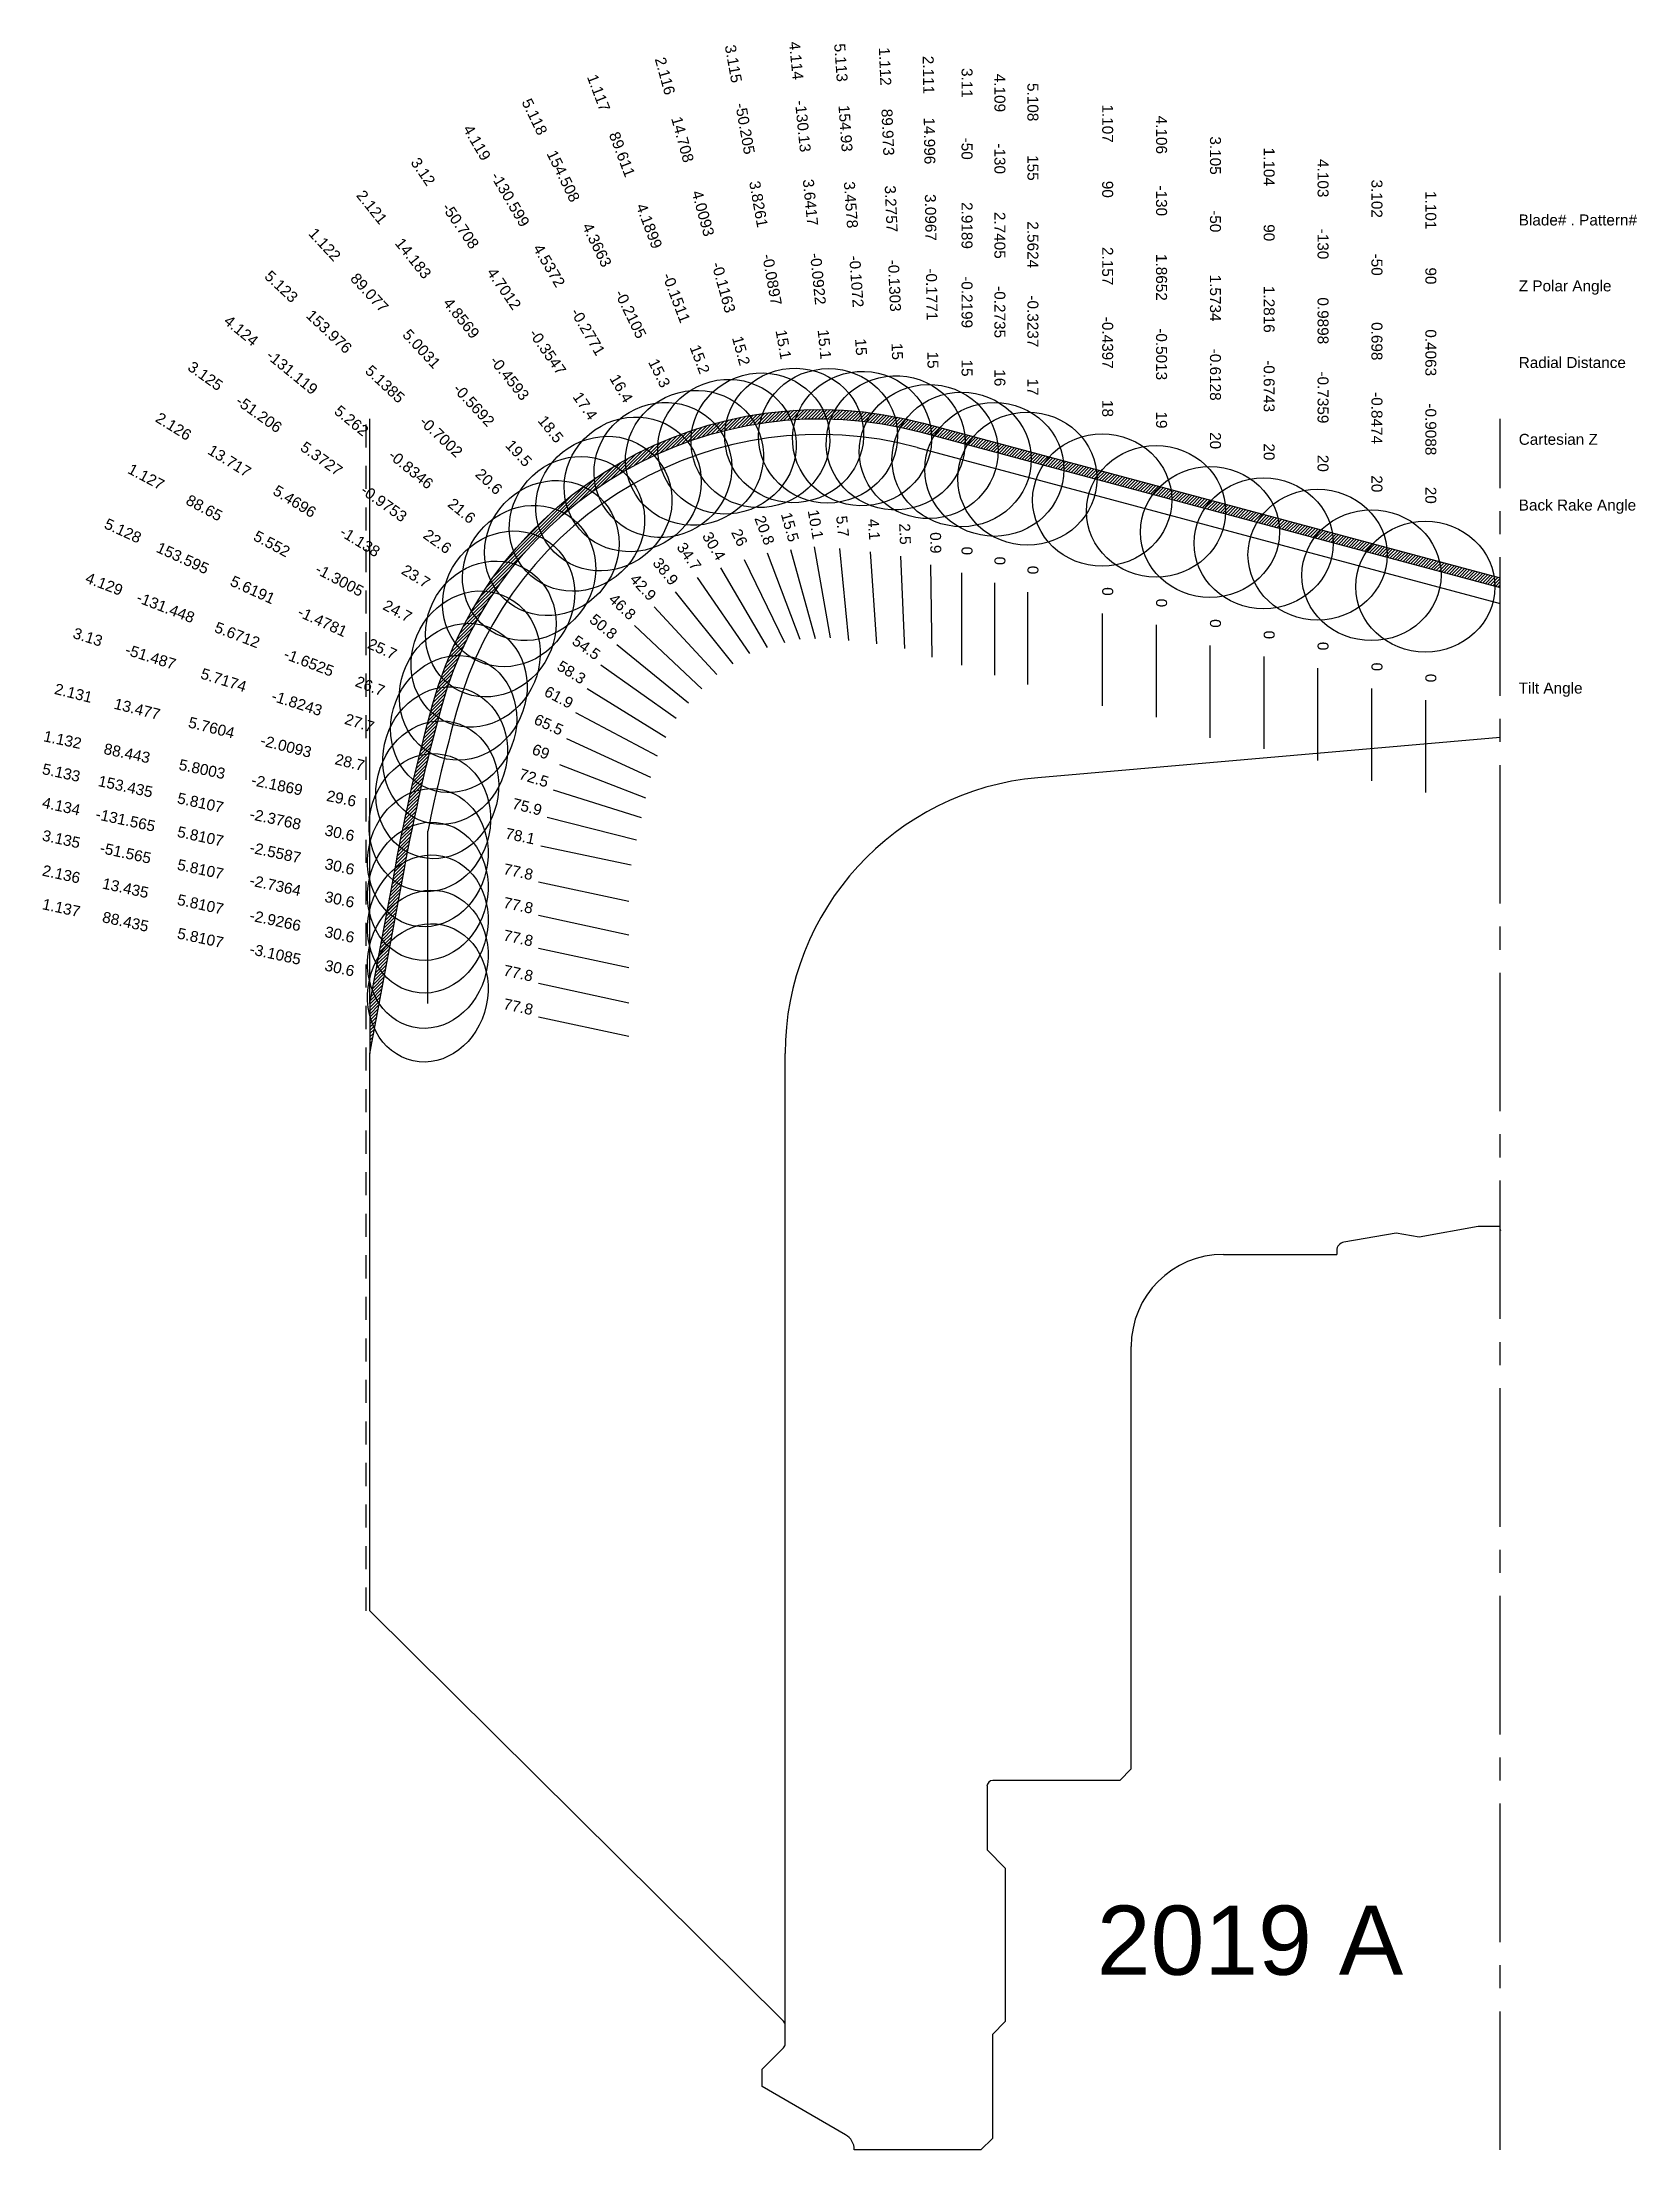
# Model space of a CAD drawing. Header units: inches. Extents: x 28.1 to 36.7, y 8.6 to 20.
import ezdxf
from ezdxf.enums import TextEntityAlignment as Align

# ---------------------------------------------------------------- set-up
doc = ezdxf.new("R2010")
doc.units = ezdxf.units.IN
doc.header["$MEASUREMENT"] = 0
doc.linetypes.add('CENTER2', pattern=[1.125, 0.75, -0.125, 0.125, -0.125])
doc.linetypes.add('HIDDEN2', pattern=[0.1875, 0.125, -0.0625])
for name, color, linetype in [('Blade_1', 30, 'Continuous'), ('Blade_2', 52, 'Continuous'), ('Blade_3', 92, 'Continuous'), ('Blade_4', 132, 'Continuous'), ('Blade_5', 152, 'Continuous'), ('CLine', 5, 'CENTER2'), ('Hardmetal', 252, 'Continuous'), ('TEXT', 3, 'Continuous')]:
    doc.layers.add(name, color=color, linetype=linetype)
doc.styles.get("Standard").update_dxf_attribs({"font": 'arial.ttf'})

msp = doc.modelspace()

# ---------------------------------------------------------------- hatches: boundary and pattern name
at = {"layer": 'Hardmetal'}
h = msp.add_hatch(dxfattribs=at)
h.set_pattern_fill('ANSI31', color=256, scale=0.1)
h.set_pattern_definition([(45, (-19.28242, -3.904752), (-0.0088388348, 0.0088388348), [])])
h.paths.add_polyline_path([(32.875, 17.976, 0.41245), (30.215, 16.451, 0.021128), (30.013, 15.572), (29.875, 14.834), (29.875, 14.562), (30.062, 15.562, -0.021129), (30.263, 16.437, -0.41245), (32.862, 17.928), (36, 17.087), (36, 17.139)])

# ---------------------------------------------------------------- linework, layer by layer
at = {"linetype": 'HIDDEN2'}
msp.add_line((29.855, 11.545), (29.855, 18), dxfattribs=at)
at = {"color": 1}
for p, q in [((29.875, 14.834), (29.875, 18)), ((30.189, 14.834), (30.189, 15.767))]:
    msp.add_line(p, q, dxfattribs=at)
for p, q in [((33.494, 16.057), (36, 16.276)), ((32.125, 9.299), (32.125, 14.562)), ((35.435, 13.59), (35.153, 13.541)), ((35.56, 13.568), (35.435, 13.59)), ((35.881, 13.625), (35.56, 13.568)), ((36, 13.625), (35.881, 13.625)), ((36.003, 13.605), (36, 13.604)), ((34.5, 13.475), (35.114, 13.475)), ((35.114, 13.495), (35.114, 13.475)), ((34, 10.688), (34, 12.975)), ((33.938, 10.625), (33.25, 10.625)), ((34, 10.688), (33.938, 10.625)), ((33.219, 10.594), (33.219, 10.25)), ((33.219, 10.25), (33.318, 10.151)), ((33.318, 10.151), (33.318, 9.32)), ((32.125, 9.2), (32.125, 9.299)), ((33.318, 9.32), (33.248, 9.25)), ((33.248, 9.25), (33.248, 8.687)), ((32, 9.062), (32.116, 9.178)), ((32, 8.968), (32, 9.062)), ((32.453, 8.706), (32, 8.968)), ((33.248, 8.687), (33.185, 8.625)), ((33.185, 8.625), (32.5, 8.625))]:
    msp.add_line(p, q)
msp.add_lwpolyline([(32.116, 9.322), (29.875, 11.545), (29.875, 14.562), (30.062, 15.562, -0.021129), (30.263, 16.437, -0.41245), (32.862, 17.928), (36, 17.087)], format="xyb")
for centre, radius, start, end in [((33.625, 14.562), 1.5, 95, 180), ((34.5, 12.975), 0.5, 90, 180), ((35.161, 13.495), 0.0469, 100, 180), ((33.25, 10.594), 0.0312, 90, 180), ((32.094, 9.299), 0.0312, 0, 45.2206), ((32.094, 9.2), 0.0312, 315, 0), ((32.406, 8.625), 0.0938, 0, 60)]:
    msp.add_arc(centre, radius, start, end)
at = {"layer": 'Blade_1'}
for p, q in [((32.028, 17.275), (32.205, 16.807)), ((32.751, 17.256), (32.772, 16.757)), ((31.415, 16.981), (31.755, 16.615)), ((33.843, 16.946), (33.843, 16.446)), ((34.718, 16.712), (34.718, 16.212)), ((35.594, 16.477), (35.594, 15.977)), ((30.99, 16.41), (31.431, 16.175)), ((30.801, 15.687), (31.29, 15.584)), ((30.789, 14.761), (31.278, 14.656))]:
    msp.add_line(p, q, dxfattribs=at)
for centre, major_axis, ratio in [((31.81, 17.849), (0.352, 0.133), 0.964825), ((32.724, 17.87), (0.376, 0.016), 0.965867), ((30.997, 17.431), (0.276, 0.256), 0.942464), ((33.843, 17.56), (0.377, 0), 0.951057), ((34.718, 17.326), (0.377, 0), 0.939693), ((35.594, 17.091), (0.377, 0), 0.939693), ((30.448, 16.699), (0.177, 0.332), 0.908752), ((30.2, 15.813), (0.078, 0.368), 0.869094), ((30.189, 14.891), (0.08, 0.368), 0.860513)]:
    msp.add_ellipse(centre, major_axis=major_axis, ratio=ratio, dxfattribs=at)
at = {"layer": 'Blade_2'}
for p, q in [((32.155, 17.292), (32.288, 16.81)), ((32.913, 17.209), (32.92, 16.709)), ((31.529, 17.063), (31.842, 16.674)), ((31.053, 16.539), (31.478, 16.276)), ((30.835, 15.842), (31.32, 15.72)), ((30.789, 14.943), (31.278, 14.838))]:
    msp.add_line(p, q, dxfattribs=at)
for centre, major_axis, ratio in [((31.991, 17.884), (0.363, 0.101), 0.965133), ((32.903, 17.823), (0.376, 0.006), 0.965918), ((31.143, 17.541), (0.293, 0.236), 0.948415), ((30.53, 16.862), (0.198, 0.32), 0.915982), ((30.24, 15.991), (0.091, 0.365), 0.877527), ((30.189, 15.073), (0.08, 0.368), 0.860513)]:
    msp.add_ellipse(centre, major_axis=major_axis, ratio=ratio, dxfattribs=at)
at = {"layer": 'Blade_3'}
for p, q in [((32.282, 17.306), (32.369, 16.814)), ((31.648, 17.14), (31.932, 16.729)), ((33.081, 17.166), (33.081, 16.666)), ((31.127, 16.668), (31.534, 16.378)), ((34.427, 16.773), (34.427, 16.273)), ((35.302, 16.539), (35.302, 16.039)), ((30.868, 15.991), (31.345, 15.84)), ((30.789, 15.134), (31.278, 15.028))]:
    msp.add_line(p, q, dxfattribs=at)
for centre, major_axis, ratio in [((32.174, 17.91), (0.371, 0.066), 0.965395), ((31.299, 17.645), (0.31, 0.214), 0.954077), ((33.081, 17.78), (0.377, 0), 0.965926), ((34.427, 17.387), (0.377, 0), 0.939693), ((35.302, 17.153), (0.377, 0), 0.939693), ((30.627, 17.025), (0.219, 0.307), 0.92298), ((30.283, 16.176), (0.113, 0.359), 0.885706), ((30.189, 15.264), (0.08, 0.368), 0.860513)]:
    msp.add_ellipse(centre, major_axis=major_axis, ratio=ratio, dxfattribs=at)
at = {"layer": 'Blade_4'}
for p, q in [((32.419, 17.297), (32.469, 16.799)), ((31.774, 17.193), (32.027, 16.762)), ((33.259, 17.112), (33.259, 16.612)), ((34.135, 16.885), (34.135, 16.385)), ((31.214, 16.777), (31.601, 16.461)), ((35.01, 16.65), (35.01, 16.15)), ((30.902, 16.127), (31.369, 15.948)), ((30.789, 15.311), (31.278, 15.205))]:
    msp.add_line(p, q, dxfattribs=at)
for centre, major_axis, ratio in [((32.358, 17.908), (0.375, 0.037), 0.965605), ((31.463, 17.723), (0.325, 0.191), 0.959433), ((33.259, 17.726), (0.377, 0), 0.961262), ((34.135, 17.499), (0.377, 0), 0.945519), ((30.738, 17.165), (0.238, 0.292), 0.929734), ((35.01, 17.264), (0.377, 0), 0.939693), ((30.329, 16.347), (0.135, 0.351), 0.893628), ((30.189, 15.441), (0.08, 0.368), 0.860513)]:
    msp.add_ellipse(centre, major_axis=major_axis, ratio=ratio, dxfattribs=at)
at = {"layer": 'Blade_5'}
for p, q in [((31.903, 17.238), (32.122, 16.788)), ((32.586, 17.28), (32.621, 16.782)), ((33.438, 17.062), (33.438, 16.562)), ((31.309, 16.88), (31.674, 16.538)), ((30.94, 16.268), (31.395, 16.06)), ((30.789, 15.493), (31.278, 15.387))]:
    msp.add_line(p, q, dxfattribs=at)
for centre, major_axis, ratio in [((32.542, 17.893), (0.376, 0.027), 0.965763), ((31.634, 17.789), (0.338, 0.165), 0.964474), ((33.438, 17.676), (0.377, 0), 0.956305), ((30.861, 17.3), (0.258, 0.275), 0.936232), ((30.381, 16.522), (0.156, 0.343), 0.9013), ((30.189, 15.623), (0.08, 0.368), 0.860513)]:
    msp.add_ellipse(centre, major_axis=major_axis, ratio=ratio, dxfattribs=at)
at = {"layer": 'CLine'}
msp.add_line((36, 8.625), (36, 18), dxfattribs=at)
at = {"layer": 'CLine', "color": 1, "linetype": 'Continuous'}
msp.add_line((32.84, 17.845), (36, 16.999), dxfattribs=at)
for centre, radius, start, end in [((32.312, 15.875), 2.04, 75, 164.6548), ((40.509, 13.626), 10.54, 164.6548, 168.2774)]:
    msp.add_arc(centre, radius, start, end, dxfattribs=at)
at = {"layer": 'Hardmetal'}
for q in [(30.013, 15.572), (29.875, 14.562)]:
    msp.add_line((29.875, 14.834), q, dxfattribs=at)
msp.add_lwpolyline([(30.013, 15.572, -0.021129), (30.215, 16.451, -0.41245), (32.875, 17.976), (36, 17.139)], format="xyb", dxfattribs=at)

# ---------------------------------------------------------------- texts
at = {"layer": 'Blade_1'}
for s, rotation, p in [('1.112', 272.4521, (32.637, 19.907)), ('1.117', 290.7613, (31.087, 19.755)), ('89.973', 272.4521, (32.652, 19.551)), ('1.107', 270, (33.843, 19.599)), ('89.611', 290.7613, (31.214, 19.422)), ('1.104', 270, (34.718, 19.365)), ('3.2757', 272.4521, (32.67, 19.136)), ('90', 270, (33.843, 19.243)), ('1.101', 270, (35.594, 19.13)), ('4.1899', 290.7613, (31.361, 19.034)), ('1.122', 312.9018, (29.609, 18.924)), ('90', 270, (34.718, 19.008)), ('-0.1303', 272.4521, (32.688, 18.72)), ('2.157', 270, (33.843, 18.827)), ('89.077', 312.9018, (29.851, 18.663)), ('-0.1511', 290.7613, (31.508, 18.645)), ('90', 270, (35.594, 18.774)), ('1.2816', 270, (34.718, 18.593)), ('-0.4397', 270, (33.843, 18.412)), ('5.0031', 312.9018, (30.134, 18.359)), ('15.2', 290.7613, (31.635, 18.312)), ('15', 272.4521, (32.703, 18.364)), ('0.4063', 270, (35.594, 18.358)), ('-0.6743', 270, (34.718, 18.177)), ('-0.5692', 312.9018, (30.417, 18.055)), ('18', 270, (33.843, 18.056)), ('-0.9088', 270, (35.594, 17.943)), ('19.5', 312.9018, (30.66, 17.794)), ('20', 270, (34.718, 17.821)), ('1.127', 331.8902, (28.649, 17.66)), ('88.65', 331.8902, (28.964, 17.492)), ('20', 270, (35.594, 17.586)), ('20.8', 290.7613, (31.986, 17.386)), ('5.552', 331.8902, (29.33, 17.297)), ('2.5', 272.4521, (32.745, 17.375)), ('-1.3005', 331.8902, (29.697, 17.101)), ('42.9', 312.9018, (31.334, 17.068)), ('24.7', 331.8902, (30.011, 16.933)), ('0', 270, (33.843, 17.065)), ('0', 270, (34.718, 16.83)), ('0', 270, (35.594, 16.596)), ('61.9', 331.8902, (30.885, 16.466)), ('1.132', 348.1142, (28.204, 16.233)), ('88.443', 348.1142, (28.553, 16.16)), ('5.8003', 348.1142, (28.96, 16.074)), ('-2.1869', 348.1142, (29.366, 15.988)), ('29.6', 348.1142, (29.715, 15.915)), ('78.1', 348.1142, (30.684, 15.711)), ('1.137', 347.7752, (28.197, 15.323)), ('88.435', 347.7752, (28.545, 15.248)), ('5.8107', 347.7752, (28.951, 15.16)), ('-3.1085', 347.7752, (29.357, 15.072)), ('30.6', 347.7752, (29.705, 14.996)), ('77.8', 347.7752, (30.673, 14.787))]:
    msp.add_text(s, height=0.0594, rotation=rotation, dxfattribs=at).set_placement(p, align=Align.CENTER)
at = {"layer": 'Blade_2'}
for s, rotation, p in [('2.116', 285.5003, (31.446, 19.849)), ('2.111', 270.8654, (32.872, 19.862)), ('14.708', 285.5003, (31.541, 19.505)), ('14.996', 270.8654, (32.878, 19.505)), ('2.121', 308.8864, (29.863, 19.128)), ('4.0093', 285.5003, (31.652, 19.105)), ('3.0967', 270.8654, (32.884, 19.09)), ('14.183', 308.8864, (30.087, 18.851)), ('-0.1163', 285.5003, (31.763, 18.704)), ('-0.1771', 270.8654, (32.89, 18.674)), ('4.8569', 308.8864, (30.348, 18.527)), ('15.2', 285.5003, (31.858, 18.361)), ('-0.4593', 308.8864, (30.609, 18.203)), ('15', 270.8654, (32.896, 18.318)), ('2.126', 328.2862, (28.796, 17.934)), ('18.5', 308.8864, (30.832, 17.926)), ('13.717', 328.2862, (29.099, 17.747)), ('5.4696', 328.2862, (29.452, 17.528)), ('15.5', 285.5003, (32.123, 17.406)), ('-1.138', 328.2862, (29.806, 17.31)), ('0.9', 270.8654, (32.911, 17.328)), ('38.9', 308.8864, (31.454, 17.155)), ('23.7', 328.2862, (30.109, 17.122)), ('58.3', 328.2862, (30.952, 16.602)), ('2.131', 345.9394, (28.262, 16.486)), ('13.477', 345.9394, (28.607, 16.4)), ('5.7604', 345.9394, (29.01, 16.299)), ('-2.0093', 345.9394, (29.414, 16.198)), ('28.7', 345.9394, (29.759, 16.111)), ('75.9', 345.9394, (30.72, 15.87)), ('2.136', 347.7752, (28.197, 15.505)), ('13.435', 347.7752, (28.545, 15.43)), ('5.8107', 347.7752, (28.951, 15.342)), ('-2.9266', 347.7752, (29.357, 15.254)), ('30.6', 347.7752, (29.705, 15.178)), ('77.8', 347.7752, (30.673, 14.969))]:
    msp.add_text(s, height=0.0594, rotation=rotation, dxfattribs=at).set_placement(p, align=Align.CENTER)
at = {"layer": 'Blade_3'}
for s, rotation, p in [('3.115', 280.1039, (31.816, 19.918)), ('3.11', 270, (33.081, 19.819)), ('-50.205', 280.1039, (31.879, 19.567)), ('3.105', 270, (34.427, 19.426)), ('3.12', 304.6644, (30.139, 19.322)), ('-50', 270, (33.081, 19.463)), ('3.102', 270, (35.302, 19.192)), ('3.8261', 280.1039, (31.952, 19.158)), ('-50.708', 304.6644, (30.342, 19.029)), ('2.9189', 270, (33.081, 19.047)), ('-50', 270, (34.427, 19.07)), ('-0.0897', 280.1039, (32.025, 18.749)), ('-50', 270, (35.302, 18.835)), ('4.7012', 304.6644, (30.578, 18.688)), ('-0.2199', 270, (33.081, 18.632)), ('1.5734', 270, (34.427, 18.654)), ('0.698', 270, (35.302, 18.42)), ('-0.3547', 304.6644, (30.814, 18.346)), ('15.1', 280.1039, (32.087, 18.398)), ('3.125', 324.5091, (28.967, 18.208)), ('15', 270, (33.081, 18.275)), ('-0.6128', 270, (34.427, 18.239)), ('-51.206', 324.5091, (29.257, 18.002)), ('17.4', 304.6644, (31.017, 18.053)), ('-0.8474', 270, (35.302, 18.004)), ('20', 270, (34.427, 17.882)), ('5.3727', 324.5091, (29.596, 17.76)), ('-0.9753', 324.5091, (29.934, 17.519)), ('20', 270, (35.302, 17.648)), ('10.1', 280.1039, (32.261, 17.423)), ('22.6', 324.5091, (30.224, 17.312)), ('34.7', 304.6644, (31.58, 17.238)), ('0', 270, (33.081, 17.285)), ('0', 270, (34.427, 16.892)), ('3.13', 342.4689, (28.338, 16.79)), ('54.5', 324.5091, (31.031, 16.737)), ('-51.487', 342.4689, (28.678, 16.683)), ('0', 270, (35.302, 16.657)), ('5.7174', 342.4689, (29.074, 16.557)), ('-1.8243', 342.4689, (29.471, 16.432)), ('27.7', 342.4689, (29.81, 16.325)), ('72.5', 342.4689, (30.755, 16.027)), ('3.135', 347.7752, (28.197, 15.695)), ('-51.565', 347.7752, (28.545, 15.62)), ('5.8107', 347.7752, (28.951, 15.532)), ('-2.7364', 347.7752, (29.357, 15.444)), ('30.6', 347.7752, (29.705, 15.368)), ('77.8', 347.7752, (30.673, 15.159))]:
    msp.add_text(s, height=0.0594, rotation=rotation, dxfattribs=at).set_placement(p, align=Align.CENTER)
at = {"layer": 'Blade_4'}
for s, rotation, p in [('4.114', 275.6854, (32.156, 19.937)), ('4.109', 270, (33.259, 19.765)), ('-130.13', 275.6854, (32.192, 19.582)), ('4.106', 270, (34.135, 19.538)), ('4.119', 300.4324, (30.43, 19.481)), ('-130', 270, (33.259, 19.409)), ('-130.599', 300.4324, (30.61, 19.174)), ('3.6417', 275.6854, (32.233, 19.169)), ('4.103', 270, (35.01, 19.303)), ('-130', 270, (34.135, 19.181)), ('2.7405', 270, (33.259, 18.994)), ('-130', 270, (35.01, 18.947)), ('4.5372', 300.4324, (30.821, 18.815)), ('-0.0922', 275.6854, (32.274, 18.755)), ('1.8652', 270, (34.135, 18.766)), ('-0.2735', 270, (33.259, 18.578)), ('0.9898', 270, (35.01, 18.531)), ('4.124', 320.7569, (29.159, 18.455)), ('-0.2771', 300.4324, (31.031, 18.457)), ('15.1', 275.6854, (32.309, 18.401)), ('-0.5013', 270, (34.135, 18.35)), ('-131.119', 320.7569, (29.435, 18.23)), ('16.4', 300.4324, (31.212, 18.15)), ('16', 270, (33.259, 18.222)), ('-0.7359', 270, (35.01, 18.116)), ('5.262', 320.7569, (29.757, 17.967)), ('19', 270, (34.135, 17.994)), ('-0.8346', 320.7569, (30.079, 17.704)), ('20', 270, (35.01, 17.759)), ('21.6', 320.7569, (30.354, 17.479)), ('5.7', 275.6854, (32.407, 17.415)), ('30.4', 300.4324, (31.714, 17.296)), ('0', 270, (33.259, 17.231)), ('4.129', 339.0009, (28.425, 17.078)), ('-131.448', 339.0009, (28.758, 16.951)), ('0', 270, (34.135, 17.003)), ('5.6712', 339.0009, (29.146, 16.802)), ('50.8', 320.7569, (31.122, 16.852)), ('0', 270, (35.01, 16.769)), ('-1.6525', 339.0009, (29.534, 16.653)), ('26.7', 339.0009, (29.866, 16.525)), ('69', 339.0009, (30.791, 16.17)), ('4.134', 347.7752, (28.197, 15.873)), ('-131.565', 347.7752, (28.545, 15.798)), ('5.8107', 347.7752, (28.951, 15.71)), ('-2.5587', 347.7752, (29.357, 15.622)), ('30.6', 347.7752, (29.705, 15.546)), ('77.8', 347.7752, (30.673, 15.336))]:
    msp.add_text(s, height=0.0594, rotation=rotation, dxfattribs=at).set_placement(p, align=Align.CENTER)
at = {"layer": 'Blade_5'}
for s, rotation, p in [('5.113', 274.0621, (32.398, 19.927)), ('5.108', 270, (33.438, 19.715)), ('5.118', 295.9745, (30.741, 19.623)), ('154.93', 274.0621, (32.423, 19.571)), ('154.508', 295.9745, (30.897, 19.302)), ('155', 270, (33.438, 19.359)), ('3.4578', 274.0621, (32.452, 19.157)), ('2.5624', 270, (33.438, 18.943)), ('4.3663', 295.9745, (31.079, 18.929)), ('-0.1072', 274.0621, (32.482, 18.742)), ('5.123', 316.8244, (29.375, 18.695)), ('-0.2105', 295.9745, (31.261, 18.555)), ('-0.3237', 270, (33.438, 18.528)), ('153.976', 316.8244, (29.634, 18.451)), ('15', 274.0621, (32.507, 18.387)), ('5.1385', 316.8244, (29.937, 18.167)), ('15.3', 295.9745, (31.417, 18.235)), ('17', 270, (33.438, 18.172)), ('-0.7002', 316.8244, (30.241, 17.882)), ('20.6', 316.8244, (30.5, 17.639)), ('5.128', 335.5246, (28.525, 17.367)), ('26', 295.9745, (31.851, 17.344)), ('4.1', 274.0621, (32.577, 17.399)), ('153.595', 335.5246, (28.849, 17.219)), ('5.6191', 335.5246, (29.228, 17.047)), ('0', 270, (33.438, 17.181)), ('46.8', 316.8244, (31.223, 16.961)), ('-1.4781', 335.5246, (29.606, 16.875)), ('25.7', 335.5246, (29.93, 16.727)), ('65.5', 335.5246, (30.832, 16.317)), ('5.133', 347.7752, (28.197, 16.055)), ('153.435', 347.7752, (28.545, 15.98)), ('5.8107', 347.7752, (28.951, 15.892)), ('-2.3768', 347.7752, (29.357, 15.803)), ('30.6', 347.7752, (29.705, 15.728)), ('77.8', 347.7752, (30.673, 15.518))]:
    msp.add_text(s, height=0.0594, rotation=rotation, dxfattribs=at).set_placement(p, align=Align.CENTER)
for s, height, p in [('Blade# . Pattern#', 0.05937, (36.1, 19.077)), ('Z Polar Angle', 0.05937, (36.1, 18.72)), ('Radial Distance', 0.05937, (36.1, 18.305)), ('Cartesian Z', 0.05937, (36.1, 17.889)), ('Back Rake Angle', 0.05937, (36.1, 17.533)), ('Tilt Angle', 0.0594, (36.1, 16.542))]:
    msp.add_text(s, height=height, dxfattribs=at).set_placement(p, align=Align.MIDDLE_LEFT)
at = {"layer": 'TEXT', "color": 7, "insert": (33.814, 9.948), "char_height": 0.375, "attachment_point": 1}
msp.add_mtext_dynamic_manual_height_columns('2019 A', width=1.83278, gutter_width=1, heights=[0], dxfattribs=at)

doc.saveas('drawing.dxf')
